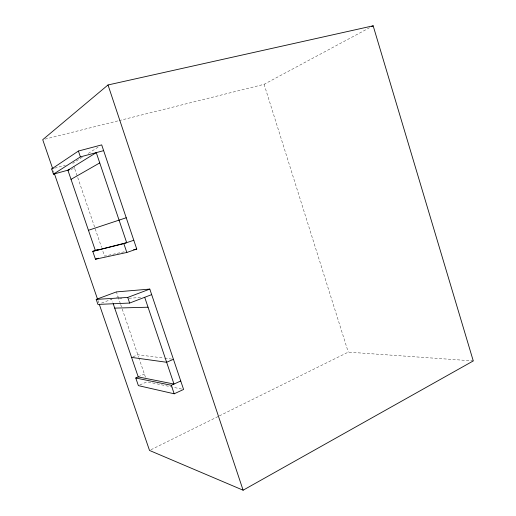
<?xml version="1.0" encoding="UTF-8"?>
<svg xmlns="http://www.w3.org/2000/svg" width="516" height="516" viewBox="0 0 516 516"><rect width="100%" height="100%" fill="white"/><g stroke="black" fill="none" stroke-linecap="round" stroke-linejoin="round"><path stroke-width="0.39" stroke-dasharray="2.58 1.94" d="M82.257 157.245L72.872 163.204L73.614 165.41M88.288 153.413L98.343 147.021M119.112 120.589L264.102 84.314L369.617 27.703M150.969 449.739L218.655 416.257M219.371 415.896L348.261 352.131L473.275 360.929M139.817 384.988L147.028 381.782L182.812 389.29M138.191 376.783L144.396 374.068M132.947 356.808L137.811 354.756L163.94 358.085M101.542 303.06L111.682 299.261L112.694 302.215M116.648 297.397L118.067 296.861L116.403 291.908M70.879 169.371L74.594 168.345L101.555 247.403M54.722 168.132L65.306 165.262M45.06 139.114L118.332 120.783M124.175 251.802L104.529 256.117L102.549 250.318M119.544 298.79L121.899 298.654M128.974 298.229L140.765 297.532M164.727 358.188L171.854 359.097M53.458 170.925L53.98 172.447M97.956 300.409L99.008 303.453M118.067 296.861L120.409 303.718M120.667 304.479L121.963 308.291M122.228 309.052L138.572 356.982M138.823 357.73L145.589 377.577M73.859 166.139L74.594 168.345M264.102 84.314L348.261 352.131"/><path stroke-width="0.77" d="M99.266 304.214L149.53 450.455L243.113 490.2L473.275 360.929L373.158 25.8L108.012 84.966L42.725 139.694L52.671 168.642M69.389 169.777L53.458 174.163L51.69 168.958L78.406 151.046L101.697 144.893L136.753 249.041L126.826 252.472L95.454 259.226L92.751 251.337L126.678 242.668L96.273 152.62L67.899 170.19L95.344 250.466M53.458 174.163L80.393 156.89L103.632 150.646M71.034 179.349L99.749 162.908M371.746 26.561L373.158 25.8M144.693 297.293L173.989 384.059L138.236 376.912L135.766 377.996L138.378 385.626L174.182 393.798L183.593 389.451L149.801 289.089L116.403 291.908L96.215 299.396L97.917 304.421L129.645 303.053L151.665 294.63M135.766 377.996L171.299 385.278L180.742 380.989M173.44 359.297L166.636 362.271L131.561 357.395M96.215 299.396L127.729 297.429L149.801 289.089M95.454 259.226L98.479 258.194M92.751 251.337L123.84 243.629L133.799 240.256M95.299 250.331L97.466 249.602M88.449 230.291L126.22 217.758M51.69 168.958L53.206 168.545M133.612 249.731L136.753 249.041M114.713 308.116L148.04 307.207M54.503 173.969L97.434 298.88M113.198 303.692L138.236 376.912M78.406 151.046L80.393 156.89M127.729 297.429L129.645 303.053M123.84 243.629L126.826 252.472M171.299 385.278L174.182 393.798M108.012 84.966L243.113 490.2"/></g></svg>
